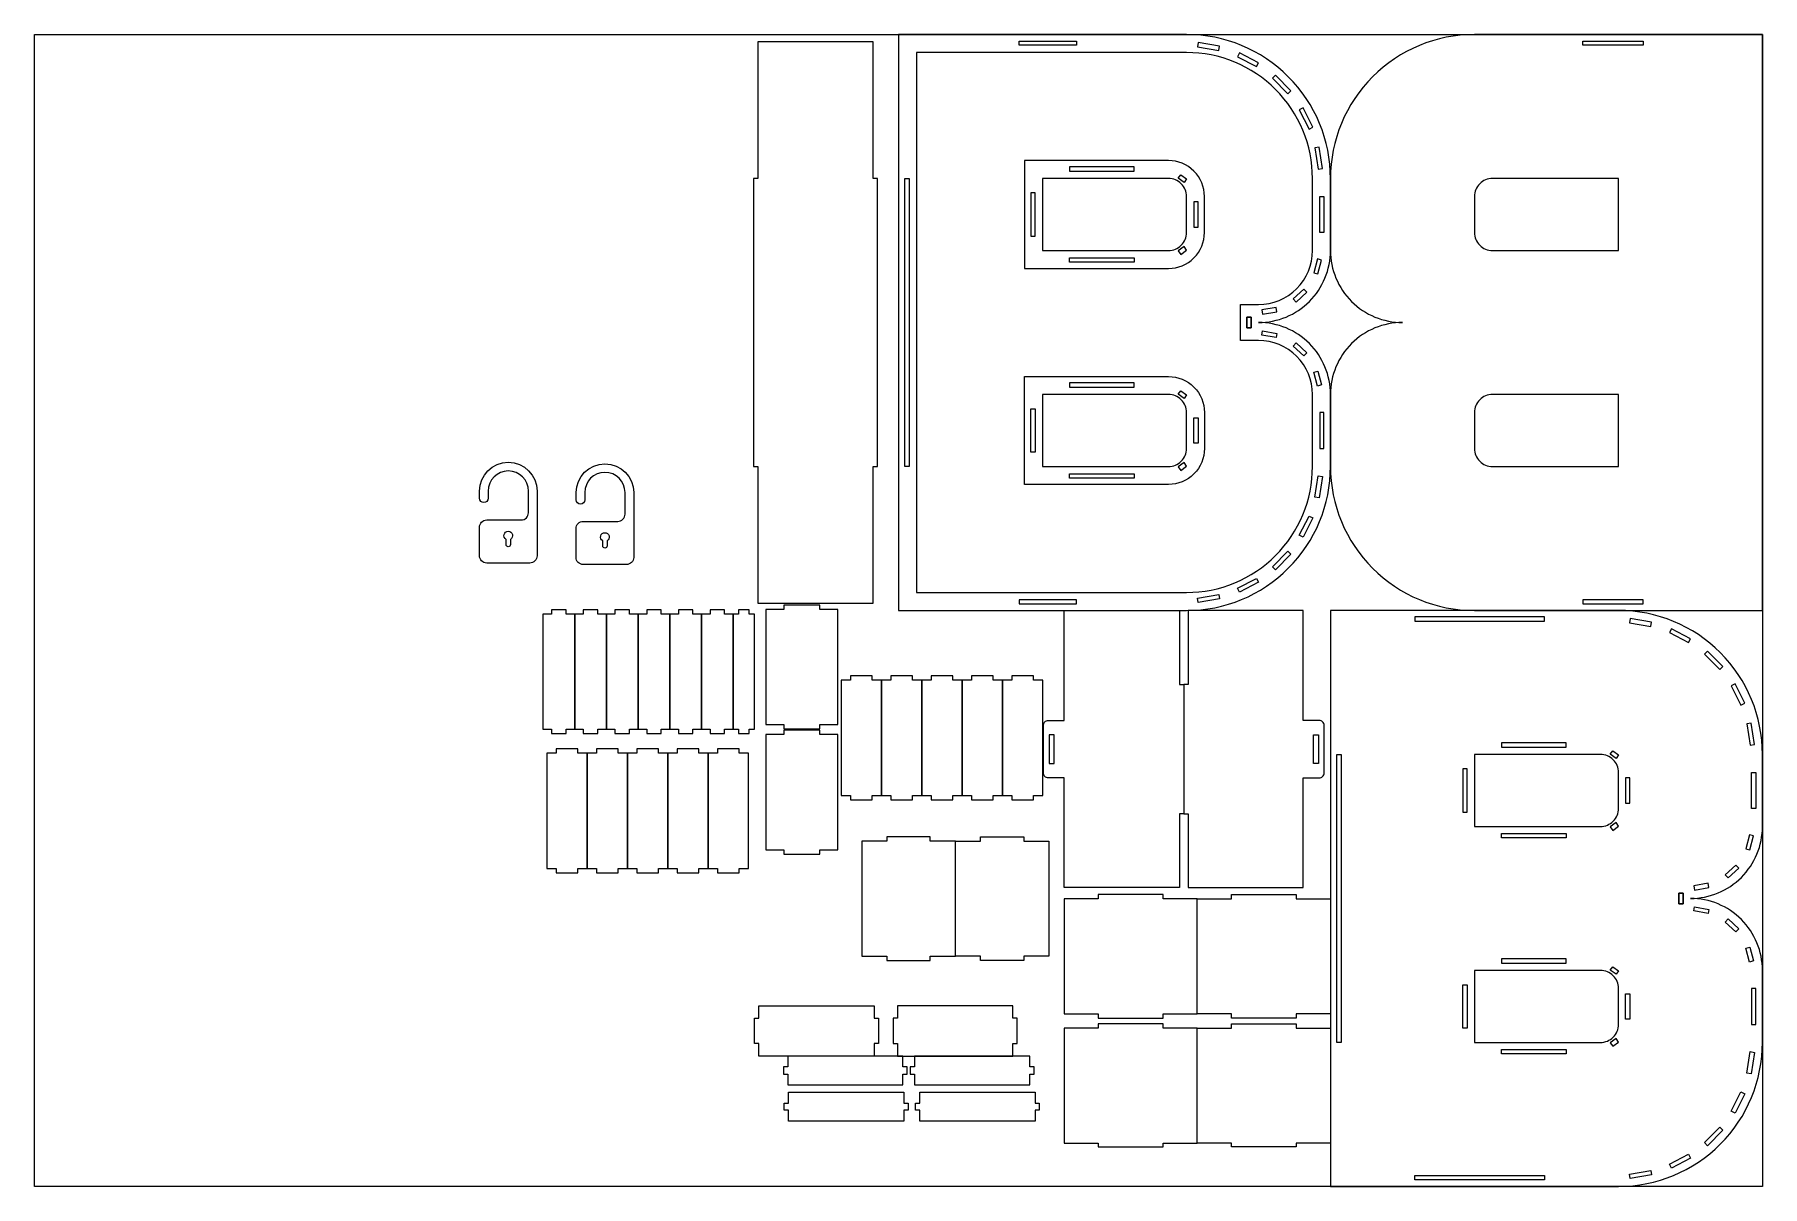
# Model space of a CAD drawing. Header units: millimetres. Extents: x 2756 to 3956, y 1045 to 1845.
import ezdxf

# ---------------------------------------------------------------- set-up
doc = ezdxf.new("R2010")
doc.units = ezdxf.units.MM

msp = doc.modelspace()

# ---------------------------------------------------------------- linework, layer by layer
for points in [[(2755.8, 1845.3), (3955.8, 1845.3), (3955.8, 1045.3), (2755.8, 1045.3)], [(3338.1, 1545.3), (3341.1, 1545.3), (3341.1, 1745.3), (3338.1, 1745.3), (3338.1, 1840.3), (3258.1, 1840.3), (3258.1, 1745.3), (3255.1, 1745.3), (3255.1, 1545.3), (3258.1, 1545.3), (3258.1, 1450.3), (3338.1, 1450.3)], [(3439.5, 1840.8), (3479.5, 1840.8), (3479.5, 1837.8), (3439.5, 1837.8)], [(3578.2, 1834.2), (3578.7, 1837.2), (3563.9, 1839.7), (3563.4, 1836.7)], [(3873, 1837.8), (3831, 1837.8), (3831, 1840.8), (3873, 1840.8)], [(3604.5, 1823), (3605.9, 1825.7), (3592.6, 1832.6), (3591.2, 1829.9)], [(3626.1, 1804.2), (3628.3, 1806.3), (3617.7, 1817), (3615.6, 1814.9)], [(3640.9, 1779.6), (3643.5, 1781), (3636.8, 1794.4), (3634.1, 1793)], [(3647.3, 1751.7), (3650.3, 1752.2), (3648, 1767), (3645, 1766.5)], [(3474.5, 1750.3), (3519.5, 1750.3), (3519.5, 1753.3), (3474.5, 1753.3)], [(3360.3, 1745.3), (3363.3, 1745.3), (3363.3, 1545.3), (3360.3, 1545.3)], [(3550, 1745.5), (3551.8, 1747.9), (3555.8, 1745), (3554.1, 1742.6)], [(3450.8, 1705.3), (3450.8, 1735.3), (3447.8, 1735.3), (3447.8, 1705.3)], [(3560.8, 1711.5), (3563.8, 1711.5), (3563.8, 1729), (3560.8, 1729)], [(3648.3, 1707.8), (3648.3, 1732.8), (3651.3, 1732.8), (3651.3, 1707.8)], [(3550, 1695.1), (3551.8, 1692.6), (3555.8, 1695.5), (3554.1, 1698)], [(3474.5, 1690.3), (3519.5, 1690.3), (3519.5, 1687.3), (3474.5, 1687.3)], [(3644.2, 1679.8), (3647.1, 1679.1), (3649.6, 1688.7), (3646.7, 1689.5)], [(3629.9, 1661.7), (3632, 1659.5), (3639.3, 1666.3), (3637.3, 1668.5)], [(3597.8, 1649), (3600.8, 1649), (3600.8, 1641.5), (3597.8, 1641.5)], [(3597.8, 1641.5), (3600.8, 1641.5), (3600.8, 1649), (3597.8, 1649)], [(3608.2, 1654), (3608.7, 1651), (3618.6, 1652.8), (3618, 1655.8)], [(3608.2, 1636.6), (3608.7, 1639.5), (3618.6, 1637.7), (3618, 1634.8)], [(3629.9, 1628.9), (3632, 1631.1), (3639.3, 1624.3), (3637.3, 1622.1)], [(3644.2, 1610.7), (3647.1, 1611.5), (3649.6, 1601.9), (3646.7, 1601.1)], [(3474.5, 1600.3), (3519.5, 1600.3), (3519.5, 1603.3), (3474.5, 1603.3)], [(3550, 1595.5), (3551.8, 1597.9), (3555.8, 1595), (3554.1, 1592.6)], [(3450.8, 1585.3), (3450.8, 1555.3), (3447.8, 1555.3), (3447.8, 1585.3)], [(3560.8, 1579), (3563.8, 1579), (3563.8, 1561.5), (3560.8, 1561.5)], [(3648.3, 1582.8), (3648.3, 1557.8), (3651.3, 1557.8), (3651.3, 1582.8)], [(3474.5, 1540.3), (3519.5, 1540.3), (3519.5, 1537.3), (3474.5, 1537.3)], [(3550, 1545.1), (3551.8, 1542.6), (3555.8, 1545.5), (3554.1, 1548)], [(3647.3, 1538.9), (3650.3, 1538.4), (3648, 1523.6), (3645, 1524)], [(3640.9, 1510.9), (3643.5, 1509.6), (3636.8, 1496.2), (3634.1, 1497.5)], [(3626.1, 1486.4), (3628.3, 1484.3), (3617.7, 1473.6), (3615.6, 1475.7)], [(3604.5, 1467.6), (3605.9, 1464.9), (3592.6, 1458), (3591.2, 1460.7)], [(3439.5, 1449.8), (3479.5, 1449.8), (3479.5, 1452.8), (3439.5, 1452.8)], [(3578.2, 1456.3), (3578.7, 1453.4), (3563.9, 1450.9), (3563.4, 1453.9)], [(3873, 1452.8), (3831, 1452.8), (3831, 1449.8), (3873, 1449.8)], [(3124.9, 1362.8), (3130.9, 1362.8), (3130.9, 1442.8), (3124.9, 1442.8), (3124.9, 1445.8), (3114.9, 1445.8), (3114.9, 1442.8), (3108.9, 1442.8), (3108.9, 1362.8), (3114.9, 1362.8), (3114.9, 1359.8), (3124.9, 1359.8)], [(3146.9, 1362.8), (3152.9, 1362.8), (3152.9, 1442.8), (3146.9, 1442.8), (3146.9, 1445.8), (3136.9, 1445.8), (3136.9, 1442.8), (3130.9, 1442.8), (3130.9, 1362.8), (3136.9, 1362.8), (3136.9, 1359.8), (3146.9, 1359.8)], [(3168.9, 1362.8), (3174.9, 1362.8), (3174.9, 1442.8), (3168.9, 1442.8), (3168.9, 1445.8), (3158.9, 1445.8), (3158.9, 1442.8), (3152.9, 1442.8), (3152.9, 1362.8), (3158.9, 1362.8), (3158.9, 1359.8), (3168.9, 1359.8)], [(3190.9, 1362.8), (3196.9, 1362.8), (3196.9, 1442.8), (3190.9, 1442.8), (3190.9, 1445.8), (3180.9, 1445.8), (3180.9, 1442.8), (3174.9, 1442.8), (3174.9, 1362.8), (3180.9, 1362.8), (3180.9, 1359.8), (3190.9, 1359.8)], [(3212.9, 1362.8), (3218.9, 1362.8), (3218.9, 1442.8), (3212.9, 1442.8), (3212.9, 1445.8), (3202.9, 1445.8), (3202.9, 1442.8), (3196.9, 1442.8), (3196.9, 1362.8), (3202.9, 1362.8), (3202.9, 1359.8), (3212.9, 1359.8)], [(3234.9, 1362.8), (3240.9, 1362.8), (3240.9, 1442.8), (3234.9, 1442.8), (3234.9, 1445.8), (3224.9, 1445.8), (3224.9, 1442.8), (3218.9, 1442.8), (3218.9, 1362.8), (3224.9, 1362.8), (3224.9, 1359.8), (3234.9, 1359.8)], [(3252.1, 1362.8), (3255.9, 1362.8), (3255.9, 1442.8), (3252.1, 1442.8), (3252.1, 1445.8), (3244.6, 1445.8), (3244.6, 1442.8), (3240.9, 1442.8), (3240.9, 1362.8), (3244.6, 1362.8), (3244.6, 1359.8), (3252.1, 1359.8)], [(3301.1, 1366), (3313.6, 1366), (3313.6, 1446), (3301.1, 1446), (3301.1, 1449), (3276.1, 1449), (3276.1, 1446), (3263.6, 1446), (3263.6, 1366), (3276.1, 1366), (3276.1, 1363), (3301.1, 1363)], [(3714.5, 1437.8), (3804.5, 1437.8), (3804.5, 1440.8), (3714.5, 1440.8)], [(3878.2, 1434.2), (3878.7, 1437.2), (3863.9, 1439.7), (3863.4, 1436.7)], [(3904.5, 1423), (3905.9, 1425.7), (3892.6, 1432.6), (3891.2, 1429.9)], [(3926.1, 1404.2), (3928.3, 1406.3), (3917.7, 1417), (3915.6, 1414.9)], [(3337.5, 1316.8), (3344, 1316.8), (3344, 1396.8), (3337.5, 1396.8), (3337.5, 1399.8), (3322.5, 1399.8), (3322.5, 1396.8), (3316, 1396.8), (3316, 1316.8), (3322.5, 1316.8), (3322.5, 1313.8), (3337.5, 1313.8)], [(3365.5, 1316.8), (3372, 1316.8), (3372, 1396.8), (3365.5, 1396.8), (3365.5, 1399.8), (3350.5, 1399.8), (3350.5, 1396.8), (3344, 1396.8), (3344, 1316.8), (3350.5, 1316.8), (3350.5, 1313.8), (3365.5, 1313.8)], [(3393.5, 1316.8), (3400, 1316.8), (3400, 1396.8), (3393.5, 1396.8), (3393.5, 1399.8), (3378.5, 1399.8), (3378.5, 1396.8), (3372, 1396.8), (3372, 1316.8), (3378.5, 1316.8), (3378.5, 1313.8), (3393.5, 1313.8)], [(3421.5, 1316.8), (3428, 1316.8), (3428, 1396.8), (3421.5, 1396.8), (3421.5, 1399.8), (3406.5, 1399.8), (3406.5, 1396.8), (3400, 1396.8), (3400, 1316.8), (3406.5, 1316.8), (3406.5, 1313.8), (3421.5, 1313.8)], [(3449.5, 1316.8), (3456, 1316.8), (3456, 1396.8), (3449.5, 1396.8), (3449.5, 1399.8), (3434.5, 1399.8), (3434.5, 1396.8), (3428, 1396.8), (3428, 1316.8), (3434.5, 1316.8), (3434.5, 1313.8), (3449.5, 1313.8)], [(3940.9, 1379.6), (3943.5, 1381), (3936.8, 1394.4), (3934.1, 1393)], [(3301.1, 1279.1), (3313.6, 1279.1), (3313.6, 1359.1), (3301.1, 1359.1), (3301.1, 1362.1), (3276.1, 1362.1), (3276.1, 1359.1), (3263.6, 1359.1), (3263.6, 1279.1), (3276.1, 1279.1), (3276.1, 1276.1), (3301.1, 1276.1)], [(3460.4, 1359), (3460.4, 1339), (3463.9, 1339), (3463.9, 1359)], [(3647.4, 1359), (3647.4, 1339), (3643.9, 1339), (3643.9, 1359)], [(3947.3, 1351.7), (3950.3, 1352.2), (3948, 1367), (3945, 1366.5)], [(3133.1, 1266.2), (3139.6, 1266.2), (3139.6, 1346.2), (3133.1, 1346.2), (3133.1, 1349.2), (3118.1, 1349.2), (3118.1, 1346.2), (3111.6, 1346.2), (3111.6, 1266.2), (3118.1, 1266.2), (3118.1, 1263.2), (3133.1, 1263.2)], [(3161.1, 1266.2), (3167.6, 1266.2), (3167.6, 1346.2), (3161.1, 1346.2), (3161.1, 1349.2), (3146.1, 1349.2), (3146.1, 1346.2), (3139.6, 1346.2), (3139.6, 1266.2), (3146.1, 1266.2), (3146.1, 1263.2), (3161.1, 1263.2)], [(3189.1, 1266.2), (3195.6, 1266.2), (3195.6, 1346.2), (3189.1, 1346.2), (3189.1, 1349.2), (3174.1, 1349.2), (3174.1, 1346.2), (3167.6, 1346.2), (3167.6, 1266.2), (3174.1, 1266.2), (3174.1, 1263.2), (3189.1, 1263.2)], [(3217.1, 1266.2), (3223.6, 1266.2), (3223.6, 1346.2), (3217.1, 1346.2), (3217.1, 1349.2), (3202.1, 1349.2), (3202.1, 1346.2), (3195.6, 1346.2), (3195.6, 1266.2), (3202.1, 1266.2), (3202.1, 1263.2), (3217.1, 1263.2)], [(3245.1, 1266.2), (3251.6, 1266.2), (3251.6, 1346.2), (3245.1, 1346.2), (3245.1, 1349.2), (3230.1, 1349.2), (3230.1, 1346.2), (3223.6, 1346.2), (3223.6, 1266.2), (3230.1, 1266.2), (3230.1, 1263.2), (3245.1, 1263.2)], [(3660.3, 1345.3), (3663.3, 1345.3), (3663.3, 1145.3), (3660.3, 1145.3)], [(3774.5, 1350.3), (3819.5, 1350.3), (3819.5, 1353.3), (3774.5, 1353.3)], [(3850, 1345.5), (3851.8, 1347.9), (3855.8, 1345), (3854.1, 1342.6)], [(3750.8, 1305.3), (3750.8, 1335.3), (3747.8, 1335.3), (3747.8, 1305.3)], [(3948.3, 1307.8), (3948.3, 1332.8), (3951.3, 1332.8), (3951.3, 1307.8)], [(3860.8, 1311.5), (3863.8, 1311.5), (3863.8, 1329), (3860.8, 1329)], [(3850, 1295.1), (3851.8, 1292.6), (3855.8, 1295.5), (3854.1, 1298)], [(3347.8, 1205.1), (3347.8, 1202.1), (3377.8, 1202.1), (3377.8, 1205.1), (3395.3, 1205.1), (3395.3, 1285.1), (3377.8, 1285.1), (3377.8, 1288.1), (3347.8, 1288.1), (3347.8, 1285.1), (3330.3, 1285.1), (3330.3, 1205.1)], [(3412.8, 1285.1), (3412.8, 1288.1), (3442.8, 1288.1), (3442.8, 1285.1), (3460.3, 1285.1), (3460.3, 1205.1), (3442.8, 1205.1), (3442.8, 1202.1), (3412.8, 1202.1), (3412.8, 1205.1), (3395.3, 1205.1), (3395.3, 1285.1)], [(3774.5, 1290.3), (3819.5, 1290.3), (3819.5, 1287.3), (3774.5, 1287.3)], [(3944.2, 1279.8), (3947.1, 1279.1), (3949.6, 1288.7), (3946.7, 1289.5)], [(3929.9, 1261.7), (3932, 1259.5), (3939.3, 1266.3), (3937.3, 1268.5)], [(3539.5, 1165.1), (3563.3, 1165.1), (3563.3, 1245.1), (3539.5, 1245.1), (3539.5, 1248.1), (3494.5, 1248.1), (3494.5, 1245.1), (3470.8, 1245.1), (3470.8, 1165.1), (3494.5, 1165.1), (3494.5, 1162.1), (3539.5, 1162.1)], [(3632, 1245.1), (3655.8, 1245.1), (3655.8, 1165.1), (3632, 1165.1), (3632, 1162.1), (3587, 1162.1), (3587, 1165.1), (3563.3, 1165.1), (3563.3, 1245.1), (3587, 1245.1), (3587, 1248.1), (3632, 1248.1)], [(3897.8, 1249), (3900.8, 1249), (3900.8, 1241.5), (3897.8, 1241.5)], [(3897.8, 1241.5), (3900.8, 1241.5), (3900.8, 1249), (3897.8, 1249)], [(3908.2, 1254), (3908.7, 1251), (3918.6, 1252.8), (3918, 1255.8)], [(3908.2, 1236.6), (3908.7, 1239.5), (3918.6, 1237.7), (3918, 1234.8)], [(3929.9, 1228.9), (3932, 1231.1), (3939.3, 1224.3), (3937.3, 1222.1)], [(3774.5, 1200.3), (3819.5, 1200.3), (3819.5, 1203.3), (3774.5, 1203.3)], [(3944.2, 1210.7), (3947.1, 1211.5), (3949.6, 1201.9), (3946.7, 1201.1)], [(3850, 1195.5), (3851.8, 1197.9), (3855.8, 1195), (3854.1, 1192.6)], [(3750.8, 1185.3), (3750.8, 1155.3), (3747.8, 1155.3), (3747.8, 1185.3)], [(3860.8, 1179), (3863.8, 1179), (3863.8, 1161.5), (3860.8, 1161.5)], [(3948.3, 1182.8), (3948.3, 1157.8), (3951.3, 1157.8), (3951.3, 1182.8)], [(3258.9, 1162.1), (3258.9, 1170.8), (3338.9, 1170.8), (3338.9, 1162.1), (3341.9, 1162.1), (3341.9, 1144.6), (3338.9, 1144.6), (3338.9, 1135.8), (3258.9, 1135.8), (3258.9, 1144.6), (3255.9, 1144.6), (3255.9, 1162.1)], [(3355.2, 1144.6), (3355.2, 1135.8), (3435.2, 1135.8), (3435.2, 1144.6), (3438.2, 1144.6), (3438.2, 1162.1), (3435.2, 1162.1), (3435.2, 1170.8), (3355.2, 1170.8), (3355.2, 1162.1), (3352.2, 1162.1), (3352.2, 1144.6)], [(3539.5, 1075.3), (3563.3, 1075.3), (3563.3, 1155.3), (3539.5, 1155.3), (3539.5, 1158.3), (3494.5, 1158.3), (3494.5, 1155.3), (3470.8, 1155.3), (3470.8, 1075.3), (3494.5, 1075.3), (3494.5, 1072.8), (3539.5, 1072.8)], [(3632, 1155.3), (3655.8, 1155.3), (3655.8, 1075.3), (3632, 1075.3), (3632, 1072.8), (3587, 1072.8), (3587, 1075.3), (3563.3, 1075.3), (3563.3, 1155.3), (3587, 1155.3), (3587, 1158.3), (3632, 1158.3)], [(3774.5, 1140.3), (3819.5, 1140.3), (3819.5, 1137.3), (3774.5, 1137.3)], [(3850, 1145.1), (3851.8, 1142.6), (3855.8, 1145.5), (3854.1, 1148)], [(3278.9, 1123.3), (3278.9, 1115.8), (3358.9, 1115.8), (3358.9, 1123.3), (3361.9, 1123.3), (3361.9, 1128.3), (3358.9, 1128.3), (3358.9, 1135.8), (3278.9, 1135.8), (3278.9, 1128.3), (3275.9, 1128.3), (3275.9, 1123.3)], [(3367, 1123.3), (3367, 1115.8), (3447, 1115.8), (3447, 1123.3), (3450, 1123.3), (3450, 1128.3), (3447, 1128.3), (3447, 1135.8), (3367, 1135.8), (3367, 1128.3), (3364, 1128.3), (3364, 1123.3)], [(3947.3, 1138.9), (3950.3, 1138.4), (3948, 1123.6), (3945, 1124)], [(3279.4, 1103.2), (3279.4, 1110.7), (3359.4, 1110.7), (3359.4, 1103.2), (3362.4, 1103.2), (3362.4, 1098.2), (3359.4, 1098.2), (3359.4, 1090.7), (3279.4, 1090.7), (3279.4, 1098.2), (3276.4, 1098.2), (3276.4, 1103.2)], [(3370.6, 1103.2), (3370.6, 1110.7), (3450.6, 1110.7), (3450.6, 1103.2), (3453.6, 1103.2), (3453.6, 1098.2), (3450.6, 1098.2), (3450.6, 1090.7), (3370.6, 1090.7), (3370.6, 1098.2), (3367.6, 1098.2), (3367.6, 1103.2)], [(3940.9, 1110.9), (3943.5, 1109.6), (3936.8, 1096.2), (3934.1, 1097.5)], [(3926.1, 1086.4), (3928.3, 1084.3), (3917.7, 1073.6), (3915.6, 1075.7)], [(3878.2, 1056.3), (3878.7, 1053.4), (3863.9, 1050.9), (3863.4, 1053.9)], [(3904.5, 1067.6), (3905.9, 1064.9), (3892.6, 1058), (3891.2, 1060.7)], [(3714.5, 1052.8), (3804.5, 1052.8), (3804.5, 1049.8), (3714.5, 1049.8)]]:
    msp.add_lwpolyline(points, close=True)
for points in [[(3555.8, 1845.3), (3355.8, 1845.3), (3355.8, 1445.3), (3555.8, 1445.3, 0.414214), (3655.8, 1545.3), (3655.8, 1595.3, 0.414214), (3605.8, 1645.3, 0.414214), (3655.8, 1695.3), (3655.8, 1745.3, 0.414214)], [(3755.8, 1445.3), (3955.8, 1445.3), (3955.8, 1845.3), (3755.8, 1845.3, 0.414214), (3655.8, 1745.3), (3655.8, 1695.3, 0.414214), (3705.8, 1645.3, 0.414214), (3655.8, 1595.3), (3655.8, 1545.3, 0.414214)], [(3555.8, 1832.8), (3368.3, 1832.8), (3368.3, 1457.8), (3555.8, 1457.8, 0.414214), (3643.3, 1545.3), (3643.3, 1595.3, 0.414214), (3605.8, 1632.8), (3593.3, 1632.8), (3593.3, 1657.8), (3605.8, 1657.8, 0.414214), (3643.3, 1695.3), (3643.3, 1745.3, 0.414214)], [(3443.3, 1682.8), (3543.3, 1682.8, 0.414214), (3568.3, 1707.8), (3568.3, 1732.8, 0.414214), (3543.3, 1757.8), (3443.3, 1757.8)], [(3455.8, 1695.3), (3543.3, 1695.3, 0.414214), (3555.8, 1707.8), (3555.8, 1732.8, 0.414214), (3543.3, 1745.3), (3455.8, 1745.3)], [(3855.8, 1745.3), (3768.3, 1745.3, 0.414214), (3755.8, 1732.8), (3755.8, 1707.8, 0.414214), (3768.3, 1695.3), (3855.8, 1695.3)], [(3443.3, 1607.8), (3543.3, 1607.8, -0.414214), (3568.3, 1582.8), (3568.3, 1557.8, -0.414214), (3543.3, 1532.8), (3443.3, 1532.8)], [(3455.8, 1545.3), (3543.3, 1545.3, 0.414214), (3555.8, 1557.8), (3555.8, 1582.8, 0.414214), (3543.3, 1595.3), (3455.8, 1595.3)], [(3855.8, 1595.3), (3768.3, 1595.3, 0.414214), (3755.8, 1582.8), (3755.8, 1557.8, 0.414214), (3768.3, 1545.3), (3855.8, 1545.3)], [(3064.8, 1523.2), (3064.8, 1528.2, -1), (3104.8, 1528.2), (3104.8, 1508.2), (3104.8, 1483.2, -0.414214), (3099.8, 1478.2), (3069.8, 1478.2, -0.414214), (3064.8, 1483.2), (3064.8, 1503.2, -0.414214), (3069.8, 1508.2), (3093.8, 1508.2, 0.414214), (3098.8, 1513.2), (3098.8, 1528.2, 1), (3070.8, 1528.2), (3070.8, 1523.2, -1)], [(3131.9, 1522.2), (3131.9, 1527.2, -1), (3171.9, 1527.2), (3171.9, 1507.2), (3171.9, 1482.2, -0.414214), (3166.9, 1477.2), (3136.9, 1477.2, -0.414214), (3131.9, 1482.2), (3131.9, 1502.2, -0.414214), (3136.9, 1507.2), (3160.9, 1507.2, 0.414214), (3165.9, 1512.2), (3165.9, 1527.2, 1), (3137.9, 1527.2), (3137.9, 1522.2, -1)], [(3086.3, 1494.7), (3086.3, 1491.1, -1), (3083.3, 1491.1), (3083.3, 1494.7, -3.732051)], [(3153.4, 1493.7), (3153.4, 1490.1, -1), (3150.4, 1490.1), (3150.4, 1493.7, -3.732051)], [(3470.9, 1252.8), (3470.9, 1329), (3459.9, 1329, -0.414214), (3456.4, 1332.5), (3456.4, 1365.5, -0.414214), (3459.9, 1369), (3470.9, 1369), (3470.9, 1445.3), (3550.9, 1445.3), (3550.9, 1394), (3553.9, 1394), (3553.9, 1304), (3550.9, 1304), (3550.9, 1252.8)], [(3636.9, 1252.8), (3636.9, 1329), (3647.9, 1329, 0.414214), (3651.4, 1332.5), (3651.4, 1365.5, 0.414214), (3647.9, 1369), (3636.9, 1369), (3636.9, 1445.3), (3556.9, 1445.3), (3556.9, 1394), (3553.9, 1394), (3553.9, 1304), (3556.9, 1304), (3556.9, 1252.8)], [(3855.8, 1445.3), (3655.8, 1445.3), (3655.8, 1045.3), (3855.8, 1045.3, 0.414214), (3955.8, 1145.3), (3955.8, 1195.3, 0.414214), (3905.8, 1245.3, 0.414214), (3955.8, 1295.3), (3955.8, 1345.3, 0.414214)], [(3755.8, 1295.3), (3843.3, 1295.3, 0.414214), (3855.8, 1307.8), (3855.8, 1332.8, 0.414214), (3843.3, 1345.3), (3755.8, 1345.3)], [(3755.8, 1145.3), (3843.3, 1145.3, 0.414214), (3855.8, 1157.8), (3855.8, 1182.8, 0.414214), (3843.3, 1195.3), (3755.8, 1195.3)]]:
    msp.add_lwpolyline(points, format="xyb", close=True)

doc.saveas('drawing.dxf')
